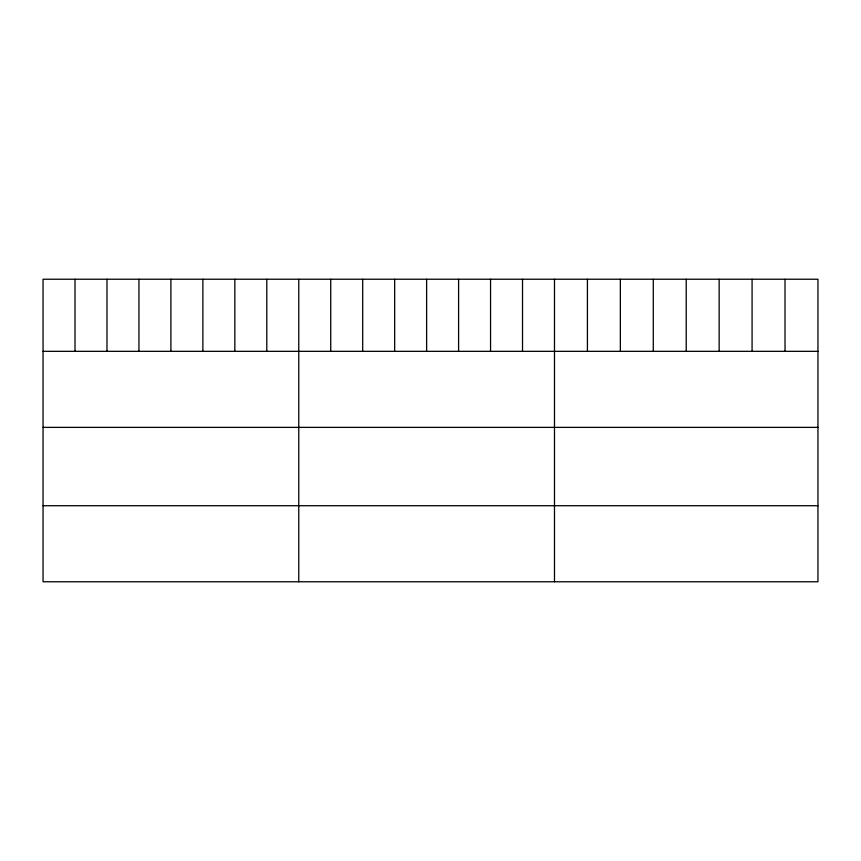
<?xml version="1.0" encoding="UTF-8"?>
<svg xmlns="http://www.w3.org/2000/svg" width="861" height="861" viewBox="0 0 861 861"><rect width="100%" height="100%" fill="white"/><g stroke="black" fill="none" stroke-linecap="round" stroke-linejoin="round"><path stroke-width="1.29" d="M817.95 351.331L817.95 581.767L43.05 581.767L43.05 279.233L817.95 279.233L817.95 351.331L43.05 351.331M43.05 427.379L817.95 427.379M43.05 505.719L817.95 505.719M785.017 279.233L785.017 351.331M752.083 279.233L752.083 351.331M719.15 279.233L719.15 351.331M686.217 279.233L686.217 351.331M653.284 279.233L653.284 351.331M620.35 279.233L620.35 351.331M587.417 279.233L587.417 351.331M554.484 279.233L554.484 581.767M522.519 279.233L522.519 351.331M490.555 279.233L490.555 351.331M458.59 279.233L458.59 351.331M426.625 279.233L426.625 351.331M394.661 279.233L394.661 351.331M362.696 279.233L362.696 351.331M330.732 279.233L330.732 351.331M298.767 279.233L298.767 581.767M266.802 279.233L266.802 351.331M234.838 279.233L234.838 351.331M202.873 279.233L202.873 351.331M170.909 279.233L170.909 351.331M138.944 279.233L138.944 351.331M106.979 279.233L106.979 351.331M75.015 279.233L75.015 351.331"/></g></svg>
